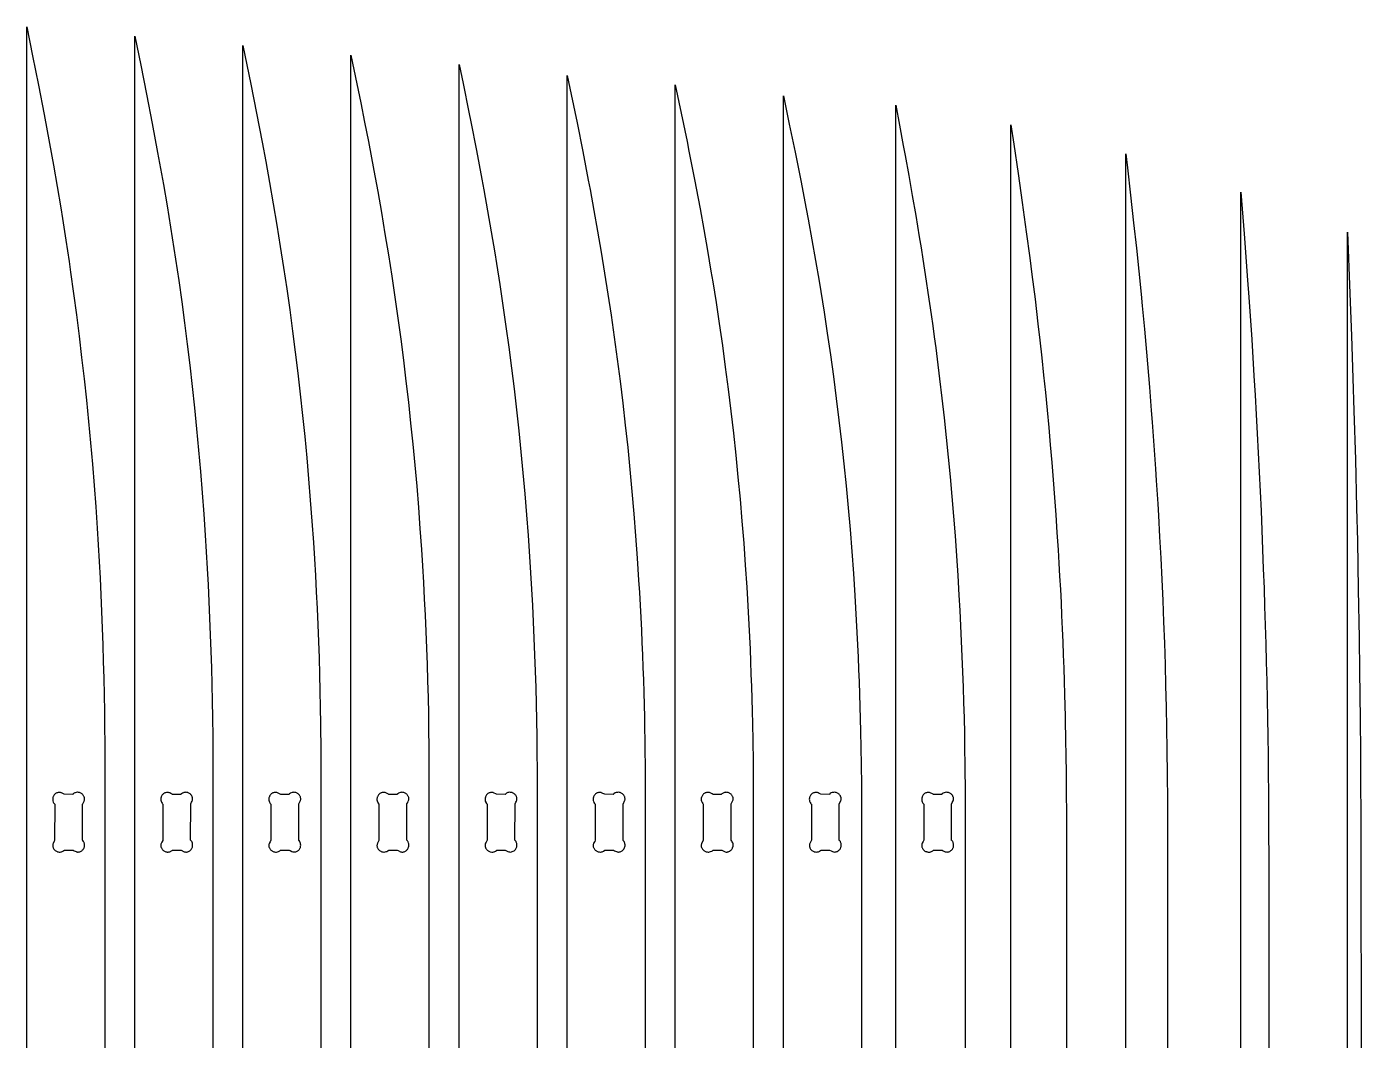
# Model space of a CAD drawing. Extents: x -1558 to 498, y -659 to 1005.
# Drawn here: x -456.2 to -169.1, y 770.1 to 988.2 of the extents above; entities that cross this region are included whole.
import ezdxf

# ---------------------------------------------------------------- set-up
doc = ezdxf.new("R2010")
doc.units = 0
doc.layers.add('SECTIONCUTEDGES', color=18, linetype='CONTINUOUS')

msp = doc.modelspace()

# ---------------------------------------------------------------- linework, layer by layer
at = {"layer": 'SECTIONCUTEDGES'}
for points in [[(-456.17, 552.05), (-456.17, 988.21), (-454.9, 981.93), (-453.65, 975.64), (-452.44, 969.35), (-451.26, 963.05), (-450.43, 958.45), (-449.63, 953.84), (-448.86, 949.23), (-448.49, 946.92), (-447.76, 942.3), (-447.07, 937.67), (-446.73, 935.36), (-446.09, 930.79), (-445.48, 926.22), (-444.9, 921.64), (-444.35, 917.06), (-443.83, 912.48), (-443.34, 907.89), (-442.87, 903.3), (-442.44, 898.71), (-442.04, 894.11), (-441.67, 889.52), (-441.33, 884.92), (-441.02, 880.31), (-440.8, 876.73), (-440.59, 873.15), (-440.4, 869.57), (-440.23, 865.99), (-440.07, 862.4), (-439.93, 858.82), (-439.8, 855.24), (-439.7, 851.65), (-439.6, 848.06), (-439.53, 844.48), (-439.47, 840.89), (-439.42, 837.31), (-439.4, 834.26), (-439.39, 705.13)], [(-432.92, 552.05), (-432.92, 986.17), (-431.65, 979.93), (-430.4, 973.67), (-429.19, 967.41), (-428.01, 961.14), (-427.59, 958.85), (-426.78, 954.26), (-425.99, 949.67), (-425.61, 947.38), (-424.87, 942.78), (-424.51, 940.48), (-423.82, 935.88), (-423.48, 933.57), (-422.84, 929.03), (-422.23, 924.48), (-421.65, 919.92), (-421.1, 915.36), (-420.58, 910.8), (-420.09, 906.23), (-419.62, 901.67), (-419.19, 897.09), (-418.79, 892.52), (-418.42, 887.94), (-418.08, 883.36), (-417.77, 878.78), (-417.55, 875.22), (-417.34, 871.65), (-417.15, 868.09), (-416.98, 864.52), (-416.82, 860.96), (-416.68, 857.39), (-416.55, 853.82), (-416.45, 850.25), (-416.35, 846.68), (-416.28, 843.11), (-416.22, 839.55), (-416.17, 835.43), (-416.15, 833.6), (-416.14, 704.41)], [(-409.67, 552.05), (-409.67, 984.14), (-408.4, 977.92), (-407.98, 975.85), (-406.74, 969.62), (-405.54, 963.38), (-404.76, 959.22), (-403.93, 954.66), (-403.13, 950.1), (-402.36, 945.53), (-401.62, 940.95), (-400.91, 936.37), (-400.23, 931.79), (-399.59, 927.26), (-398.98, 922.73), (-398.4, 918.2), (-397.85, 913.66), (-397.33, 909.12), (-396.84, 904.58), (-396.37, 900.03), (-395.94, 895.48), (-395.54, 890.92), (-395.17, 886.37), (-394.83, 881.81), (-394.52, 877.25), (-394.3, 873.7), (-394.09, 870.16), (-393.9, 866.61), (-393.73, 863.06), (-393.57, 859.51), (-393.43, 855.96), (-393.3, 852.41), (-393.2, 848.86), (-393.1, 845.3), (-393.03, 841.75), (-392.97, 838.2), (-392.9, 832.29), (-392.89, 703.7)], [(-386.42, 552.05), (-386.42, 982.11), (-385.15, 975.92), (-384.31, 971.79), (-383.49, 967.65), (-382.69, 963.51), (-381.51, 957.3), (-380.68, 952.77), (-379.88, 948.22), (-379.11, 943.67), (-378.37, 939.12), (-377.66, 934.56), (-376.98, 930), (-376.34, 925.5), (-375.73, 920.99), (-375.15, 916.48), (-374.6, 911.96), (-374.08, 907.44), (-373.59, 902.92), (-373.12, 898.39), (-372.69, 893.86), (-372.29, 889.33), (-371.92, 884.79), (-371.58, 880.26), (-371.27, 875.72), (-371.05, 872.19), (-370.84, 868.66), (-370.65, 865.13), (-370.48, 861.6), (-370.32, 858.06), (-370.18, 854.53), (-370.05, 850.99), (-369.95, 847.46), (-369.85, 843.92), (-369.78, 840.39), (-369.72, 836.85), (-369.67, 833.32), (-369.65, 830.32), (-369.64, 702.99)], [(-363.17, 552.05), (-363.17, 980.07), (-362.32, 975.97), (-361.06, 969.8), (-360.65, 967.74), (-359.44, 961.57), (-358.26, 955.39), (-357.84, 953.13), (-357.03, 948.61), (-356.24, 944.09), (-355.49, 939.56), (-355.12, 937.29), (-354.41, 932.75), (-353.73, 928.21), (-353.09, 923.73), (-352.48, 919.24), (-351.9, 914.75), (-351.35, 910.26), (-350.83, 905.76), (-350.34, 901.26), (-349.88, 896.75), (-349.44, 892.25), (-349.04, 887.73), (-348.67, 883.22), (-348.33, 878.71), (-348.02, 874.19), (-347.8, 870.68), (-347.59, 867.16), (-347.4, 863.65), (-347.23, 860.13), (-347.07, 856.62), (-346.93, 853.1), (-346.81, 849.58), (-346.7, 846.06), (-346.6, 842.54), (-346.53, 839.02), (-346.47, 835.51), (-346.42, 831.45), (-346.39, 828.72), (-346.39, 702.27)], [(-339.92, 552.05), (-339.92, 977.72), (-339.07, 973.64), (-337.81, 967.5), (-336.59, 961.36), (-335.4, 955.22), (-335.01, 953.17), (-334.18, 948.68), (-333.38, 944.18), (-332.61, 939.68), (-331.87, 935.17), (-331.16, 930.66), (-330.48, 926.14), (-329.8, 921.41), (-329.16, 916.68), (-328.55, 911.94), (-327.97, 907.19), (-327.42, 902.45), (-326.91, 897.69), (-326.43, 892.94), (-325.99, 888.18), (-325.58, 883.42), (-325.21, 878.65), (-324.86, 873.89), (-324.55, 869.12), (-324.4, 866.44), (-324.25, 863.76), (-324.11, 861.08), (-323.97, 858.4), (-323.85, 855.72), (-323.74, 853.03), (-323.64, 850.35), (-323.54, 847.67), (-323.46, 844.99), (-323.39, 842.3), (-323.32, 839.62), (-323.19, 832.33), (-323.16, 829.31), (-323.15, 827.9), (-323.15, 701.45)], [(-316.68, 552.05), (-316.68, 975.69), (-315.4, 969.59), (-314.15, 963.48), (-313.74, 961.44), (-312.54, 955.33), (-311.76, 951.25), (-311.34, 949.02), (-310.53, 944.54), (-309.74, 940.07), (-308.99, 935.58), (-308.62, 933.34), (-307.91, 928.85), (-307.23, 924.36), (-306.55, 919.65), (-305.91, 914.94), (-305.3, 910.22), (-304.72, 905.5), (-304.17, 900.77), (-303.66, 896.04), (-303.19, 891.31), (-302.74, 886.57), (-302.33, 881.84), (-301.96, 877.09), (-301.61, 872.35), (-301.3, 867.6), (-301.15, 864.94), (-301, 862.27), (-300.86, 859.6), (-300.72, 856.93), (-300.6, 854.27), (-300.49, 851.6), (-300.39, 848.93), (-300.3, 846.26), (-300.21, 843.59), (-300.14, 840.92), (-300.07, 838.25), (-300, 834.66), (-299.93, 830.08), (-299.91, 827.98), (-299.9, 825.89), (-299.9, 700.73)], [(-293.43, 552.05), (-293.43, 973.33), (-292.15, 967.27), (-290.9, 961.19), (-289.69, 955.11), (-288.51, 949.03), (-288.09, 946.81), (-287.28, 942.36), (-286.49, 937.91), (-285.74, 933.45), (-285.37, 931.22), (-284.66, 926.76), (-283.98, 922.29), (-283.3, 917.61), (-282.66, 912.92), (-282.05, 908.23), (-281.47, 903.53), (-280.92, 898.83), (-280.41, 894.13), (-279.94, 889.43), (-279.49, 884.72), (-279.08, 880), (-278.71, 875.29), (-278.36, 870.57), (-278.05, 865.85), (-277.9, 863.2), (-277.75, 860.54), (-277.61, 857.89), (-277.47, 855.24), (-277.35, 852.58), (-277.24, 849.93), (-277.14, 847.28), (-277.05, 844.62), (-276.96, 841.97), (-276.89, 839.31), (-276.82, 836.66), (-276.75, 833.09), (-276.69, 829.44), (-276.65, 825.06), (-276.65, 699.91)], [(-269.26, 552.05), (-269.26, 971.3), (-268.44, 966.99), (-267.64, 962.67), (-267.24, 960.51), (-266.47, 956.19), (-265.71, 951.87), (-264.96, 947.55), (-264.2, 943), (-263.81, 940.61), (-263.43, 938.22), (-263.05, 935.84), (-262.69, 933.45), (-262.33, 931.05), (-261.98, 928.66), (-261.64, 926.27), (-261.3, 923.87), (-260.98, 921.48), (-260.66, 919.08), (-260.35, 916.68), (-259.82, 912.47), (-259.32, 908.25), (-258.85, 904.03), (-258.4, 899.8), (-257.97, 895.57), (-257.56, 891.34), (-257.19, 887.11), (-256.83, 882.88), (-256.5, 878.64), (-256.2, 874.4), (-255.92, 870.16), (-255.66, 865.92), (-255.48, 862.62), (-255.31, 859.32), (-255.15, 856.01), (-255.01, 852.71), (-254.88, 849.4), (-254.76, 846.09), (-254.66, 842.79), (-254.57, 839.48), (-254.49, 836.17), (-254.43, 832.86), (-254.38, 829.55), (-254.32, 823.05), (-254.32, 698.55)], [(-244.51, 552.05), (-244.51, 967.09), (-243.87, 962.91), (-242.94, 956.64), (-242.04, 950.36), (-241.17, 944.08), (-240.41, 938.45), (-239.95, 934.91), (-239.29, 929.6), (-238.66, 924.29), (-238.25, 920.74), (-237.84, 916.99), (-237.44, 913.24), (-237.06, 909.48), (-236.69, 905.73), (-236.34, 901.97), (-236.01, 898.21), (-235.69, 894.45), (-235.38, 890.69), (-235.1, 886.92), (-234.82, 883.16), (-234.57, 879.39), (-234.33, 875.62), (-234.16, 872.8), (-234, 869.98), (-233.85, 867.15), (-233.7, 864.33), (-233.57, 861.5), (-233.44, 858.68), (-233.33, 855.85), (-233.22, 853.03), (-233.12, 850.2), (-233.03, 847.37), (-232.94, 844.55), (-232.83, 839.8), (-232.71, 834.02), (-232.67, 832.1), (-232.6, 826.89), (-232.57, 821.97), (-232.56, 820.33), (-232.56, 697.72)], [(-219.77, 556.14), (-219.77, 960.82), (-219.42, 957.86), (-218.74, 951.95), (-218.09, 946.03), (-217.5, 940.59), (-216.99, 935.61), (-216.49, 930.63), (-216.25, 928.14), (-215.78, 923.16), (-215.34, 918.18), (-214.91, 913.19), (-214.7, 910.68), (-214.3, 905.65), (-214.11, 903.14), (-213.74, 898.11), (-213.39, 893.08), (-213.23, 890.57), (-212.91, 885.54), (-212.76, 883.02), (-212.5, 878.45), (-212.26, 873.88), (-212.04, 869.3), (-211.83, 864.73), (-211.65, 860.15), (-211.48, 855.58), (-211.33, 851), (-211.2, 846.43), (-211.09, 841.85), (-211, 837.27), (-210.92, 832.69), (-210.86, 827.21), (-210.82, 821.84), (-210.8, 817.72), (-210.8, 698.17)], [(-195.02, 560.02), (-195.02, 952.64), (-194.31, 943.64), (-193.57, 933.67), (-193.31, 930.02), (-192.69, 920.9), (-192.21, 913.1), (-191.96, 908.95), (-191.73, 904.8), (-191.5, 900.66), (-191.28, 896.51), (-191.08, 892.35), (-190.88, 888.2), (-190.69, 884.05), (-190.52, 879.9), (-190.35, 875.75), (-190.19, 871.59), (-190.04, 867.44), (-189.91, 863.45), (-189.78, 859.45), (-189.67, 855.45), (-189.56, 851.46), (-189.47, 847.46), (-189.38, 843.46), (-189.31, 839.47), (-189.24, 835.47), (-189.18, 831.47), (-189.14, 827.47), (-189.1, 823.48), (-189.07, 819.48), (-189.05, 814.54), (-189.03, 809.61), (-188.99, 763.61)], [(-172.12, 567.28), (-172.12, 944.03), (-171.58, 930.82), (-171.24, 921.7), (-170.93, 912.57), (-170.7, 905.58), (-170.4, 895.09), (-170.13, 884.61), (-169.97, 877.61), (-169.76, 867.12), (-169.58, 856.63), (-169.48, 849.64), (-169.36, 839.15), (-169.3, 832.15), (-169.26, 826.02), (-169.23, 818.12), (-169.12, 759.6)]]:
    msp.add_lwpolyline(points, dxfattribs=at)
for points in [[(-450.57, 812.19), (-450.58, 812.05), (-450.58, 811.91), (-450.55, 811.78), (-450.51, 811.64), (-450.46, 811.51), (-450.39, 811.38), (-450.31, 811.26), (-450.23, 811.15), (-450.13, 811.05), (-450.02, 810.95), (-449.9, 810.87), (-449.78, 810.8), (-449.65, 810.74), (-449.52, 810.69), (-449.38, 810.66), (-449.16, 810.63), (-449.01, 810.63), (-448.79, 810.66), (-448.72, 810.67), (-448.41, 810.79), (-448.16, 810.95), (-448.06, 811.06), (-448.03, 811.07), (-446.25, 811.06), (-446.2, 811.04), (-445.97, 810.93), (-445.55, 810.72), (-445.43, 810.67), (-445.3, 810.65), (-445.23, 810.64), (-445.1, 810.64), (-444.96, 810.65), (-444.75, 810.71), (-444.6, 810.76), (-444.46, 810.84), (-444.33, 810.92), (-444.27, 810.97), (-444.15, 811.08), (-444.04, 811.21), (-443.94, 811.35), (-443.9, 811.43), (-443.82, 811.59), (-443.77, 811.76), (-443.73, 811.94), (-443.72, 812.03), (-443.72, 812.2), (-443.74, 812.38), (-443.78, 812.55), (-443.84, 812.71), (-443.87, 812.79), (-443.96, 812.94), (-444.07, 813.09), (-444.16, 813.18), (-444.16, 820.93), (-444.13, 821.02), (-443.98, 821.32), (-443.84, 821.6), (-443.81, 821.66), (-443.76, 821.79), (-443.74, 821.93), (-443.73, 822.07), (-443.73, 822.14), (-443.74, 822.27), (-443.8, 822.48), (-443.85, 822.61), (-443.92, 822.74), (-444, 822.86), (-444.09, 822.97), (-444.18, 823.07), (-444.29, 823.16), (-444.41, 823.25), (-444.53, 823.32), (-444.66, 823.38), (-444.79, 823.42), (-445, 823.47), (-445.22, 823.49), (-445.3, 823.49), (-445.52, 823.46), (-445.73, 823.4), (-445.83, 823.36), (-446.09, 823.21), (-446.2, 823.12), (-446.24, 823.07), (-446.27, 823.05), (-448.08, 823.06), (-448.42, 823.23), (-448.7, 823.38), (-448.76, 823.4), (-448.89, 823.45), (-449.03, 823.47), (-449.17, 823.48), (-449.3, 823.48), (-449.44, 823.45), (-449.58, 823.41), (-449.71, 823.36), (-449.84, 823.29), (-449.95, 823.21), (-450.07, 823.13), (-450.17, 823.03), (-450.26, 822.92), (-450.34, 822.8), (-450.42, 822.68), (-450.48, 822.55), (-450.52, 822.42), (-450.57, 822.21), (-450.58, 822.06), (-450.58, 821.84), (-450.54, 821.62), (-450.46, 821.38), (-450.39, 821.24), (-450.27, 821.06), (-450.22, 821.01), (-450.16, 820.96), (-450.15, 820.93), (-450.18, 813.1), (-450.24, 812.97), (-450.5, 812.46), (-450.55, 812.32)], [(-420.48, 812.28), (-420.52, 812.52), (-420.6, 812.75), (-420.67, 812.88), (-420.91, 813.18), (-420.88, 821.02), (-420.71, 821.37), (-420.59, 821.6), (-420.56, 821.66), (-420.51, 821.79), (-420.5, 821.86), (-420.48, 822), (-420.48, 822.14), (-420.49, 822.27), (-420.55, 822.48), (-420.6, 822.61), (-420.67, 822.74), (-420.75, 822.86), (-420.84, 822.97), (-420.93, 823.07), (-421.04, 823.16), (-421.16, 823.25), (-421.28, 823.32), (-421.41, 823.38), (-421.54, 823.42), (-421.75, 823.47), (-421.97, 823.49), (-422.12, 823.48), (-422.34, 823.44), (-422.48, 823.4), (-422.69, 823.31), (-422.9, 823.17), (-423, 823.06), (-423.02, 823.05), (-424.8, 823.05), (-424.85, 823.07), (-425.17, 823.23), (-425.39, 823.34), (-425.51, 823.4), (-425.64, 823.45), (-425.78, 823.47), (-425.85, 823.48), (-425.99, 823.48), (-426.12, 823.47), (-426.33, 823.41), (-426.46, 823.36), (-426.59, 823.29), (-426.7, 823.21), (-426.82, 823.13), (-426.92, 823.03), (-427.01, 822.92), (-427.09, 822.8), (-427.17, 822.68), (-427.23, 822.55), (-427.27, 822.42), (-427.32, 822.21), (-427.34, 821.99), (-427.32, 821.77), (-427.27, 821.55), (-427.21, 821.38), (-427.06, 821.12), (-426.97, 821.01), (-426.9, 820.94), (-426.9, 813.17), (-426.92, 813.12), (-427.1, 812.75), (-427.25, 812.46), (-427.3, 812.32), (-427.32, 812.19), (-427.33, 812.05), (-427.33, 811.91), (-427.32, 811.84), (-427.26, 811.64), (-427.21, 811.51), (-427.14, 811.38), (-427.06, 811.26), (-426.98, 811.15), (-426.88, 811.05), (-426.77, 810.95), (-426.65, 810.87), (-426.53, 810.8), (-426.4, 810.74), (-426.27, 810.69), (-426.06, 810.65), (-425.98, 810.64), (-425.76, 810.63), (-425.62, 810.65), (-425.4, 810.69), (-425.23, 810.76), (-425.16, 810.79), (-425, 810.88), (-424.86, 810.99), (-424.81, 811.06), (-424.78, 811.07), (-423.03, 811.07), (-422.94, 811.04), (-422.3, 810.71), (-422.23, 810.69), (-422.1, 810.65), (-421.96, 810.64), (-421.82, 810.63), (-421.69, 810.65), (-421.48, 810.71), (-421.35, 810.76), (-421.23, 810.83), (-421.11, 810.9), (-420.99, 810.99), (-420.89, 811.09), (-420.8, 811.2), (-420.72, 811.31), (-420.64, 811.44), (-420.59, 811.57), (-420.54, 811.7), (-420.48, 812.1)], [(-403.89, 811.38), (-403.81, 811.26), (-403.73, 811.15), (-403.63, 811.05), (-403.52, 810.95), (-403.4, 810.87), (-403.28, 810.8), (-403.15, 810.74), (-403.02, 810.69), (-402.88, 810.66), (-402.66, 810.63), (-402.44, 810.64), (-402.22, 810.67), (-401.98, 810.76), (-401.75, 810.88), (-401.59, 811.02), (-401.57, 811.05), (-401.54, 811.07), (-399.72, 811.05), (-399.52, 810.96), (-399.14, 810.76), (-398.93, 810.68), (-398.78, 810.65), (-398.54, 810.65), (-398.41, 810.66), (-398.29, 810.69), (-398.13, 810.75), (-398, 810.82), (-397.88, 810.89), (-397.77, 810.97), (-397.67, 811.06), (-397.58, 811.17), (-397.5, 811.28), (-397.42, 811.39), (-397.36, 811.52), (-397.31, 811.64), (-397.27, 811.78), (-397.25, 811.91), (-397.23, 812.12), (-397.25, 812.32), (-397.29, 812.53), (-397.32, 812.63), (-397.4, 812.82), (-397.45, 812.91), (-397.57, 813.09), (-397.64, 813.15), (-397.66, 813.19), (-397.63, 821.02), (-397.34, 821.6), (-397.28, 821.73), (-397.26, 821.79), (-397.24, 821.93), (-397.23, 822.07), (-397.23, 822.14), (-397.25, 822.27), (-397.3, 822.48), (-397.35, 822.61), (-397.42, 822.74), (-397.5, 822.86), (-397.59, 822.97), (-397.68, 823.07), (-397.79, 823.16), (-397.91, 823.25), (-398.03, 823.32), (-398.16, 823.38), (-398.29, 823.42), (-398.5, 823.47), (-398.72, 823.49), (-398.87, 823.48), (-399.09, 823.44), (-399.4, 823.33), (-399.62, 823.19), (-399.7, 823.13), (-399.74, 823.07), (-399.78, 823.05), (-401.53, 823.05), (-401.62, 823.08), (-402.26, 823.4), (-402.39, 823.45), (-402.53, 823.47), (-402.67, 823.48), (-402.81, 823.48), (-402.94, 823.45), (-403.08, 823.41), (-403.21, 823.36), (-403.34, 823.29), (-403.45, 823.21), (-403.57, 823.13), (-403.67, 823.03), (-403.76, 822.92), (-403.85, 822.8), (-403.92, 822.68), (-403.98, 822.55), (-404.02, 822.42), (-404.06, 822.28), (-404.08, 822.06), (-404.08, 821.84), (-404.07, 821.77), (-404.02, 821.55), (-403.95, 821.34), (-403.79, 821.09), (-403.66, 820.95), (-403.65, 820.94), (-403.65, 813.18), (-403.8, 812.84), (-404, 812.46), (-404.03, 812.39), (-404.06, 812.26), (-404.08, 812.12), (-404.08, 811.98), (-404.07, 811.84), (-404.01, 811.64), (-403.96, 811.51)], [(-380.64, 811.38), (-380.56, 811.26), (-380.48, 811.15), (-380.38, 811.05), (-380.27, 810.95), (-380.15, 810.87), (-380.03, 810.8), (-379.9, 810.74), (-379.77, 810.69), (-379.56, 810.65), (-379.34, 810.63), (-379.26, 810.63), (-379.04, 810.66), (-378.83, 810.72), (-378.73, 810.76), (-378.47, 810.91), (-378.37, 810.98), (-378.32, 811.05), (-378.28, 811.07), (-376.47, 811.05), (-376.31, 810.98), (-375.8, 810.71), (-375.67, 810.67), (-375.6, 810.65), (-375.46, 810.64), (-375.33, 810.63), (-375.26, 810.64), (-375.12, 810.67), (-374.98, 810.71), (-374.85, 810.76), (-374.73, 810.83), (-374.61, 810.9), (-374.49, 810.99), (-374.39, 811.09), (-374.3, 811.2), (-374.22, 811.31), (-374.14, 811.44), (-374.09, 811.57), (-374.04, 811.7), (-373.99, 811.91), (-373.98, 812.14), (-374, 812.37), (-374.03, 812.52), (-374.13, 812.8), (-374.21, 812.93), (-374.29, 813.04), (-374.41, 813.18), (-374.41, 820.95), (-374.39, 821), (-374.23, 821.32), (-374.09, 821.6), (-374.03, 821.73), (-374, 821.86), (-373.98, 822), (-373.98, 822.14), (-373.98, 822.21), (-374.01, 822.34), (-374.05, 822.48), (-374.1, 822.61), (-374.17, 822.74), (-374.25, 822.86), (-374.34, 822.97), (-374.43, 823.07), (-374.54, 823.16), (-374.66, 823.25), (-374.78, 823.32), (-374.91, 823.38), (-375.04, 823.42), (-375.25, 823.47), (-375.47, 823.49), (-375.62, 823.48), (-375.77, 823.46), (-375.98, 823.4), (-376.22, 823.3), (-376.37, 823.19), (-376.44, 823.13), (-376.5, 823.07), (-376.52, 823.05), (-378.29, 823.05), (-378.35, 823.07), (-378.95, 823.38), (-379.08, 823.43), (-379.21, 823.46), (-379.28, 823.47), (-379.42, 823.48), (-379.56, 823.48), (-379.69, 823.45), (-379.83, 823.41), (-379.96, 823.36), (-380.09, 823.29), (-380.21, 823.21), (-380.32, 823.13), (-380.42, 823.03), (-380.51, 822.92), (-380.6, 822.8), (-380.67, 822.68), (-380.73, 822.55), (-380.77, 822.42), (-380.82, 822.21), (-380.83, 822.06), (-380.83, 821.84), (-380.79, 821.62), (-380.68, 821.31), (-380.63, 821.21), (-380.42, 820.97), (-380.4, 820.94), (-380.41, 813.15), (-380.43, 813.1), (-380.55, 812.84), (-380.72, 812.52), (-380.75, 812.46), (-380.8, 812.32), (-380.82, 812.19), (-380.83, 812.05), (-380.83, 811.98), (-380.82, 811.84), (-380.76, 811.64), (-380.71, 811.51)], [(-352.67, 810.77), (-352.49, 810.69), (-352.3, 810.65), (-352.11, 810.64), (-351.91, 810.66), (-351.72, 810.72), (-351.53, 810.8), (-351.36, 810.91), (-351.2, 811.03), (-351.06, 811.18), (-350.95, 811.35), (-350.87, 811.49), (-350.81, 811.63), (-350.77, 811.78), (-350.74, 811.94), (-350.73, 812.01), (-350.72, 812.17), (-350.73, 812.32), (-350.76, 812.47), (-350.8, 812.62), (-350.86, 812.76), (-350.93, 812.9), (-351.02, 813.02), (-351.09, 813.11), (-351.14, 813.14), (-351.16, 813.19), (-351.13, 821.02), (-350.96, 821.37), (-350.84, 821.6), (-350.81, 821.66), (-350.76, 821.79), (-350.74, 821.93), (-350.73, 822.07), (-350.74, 822.21), (-350.76, 822.34), (-350.8, 822.48), (-350.85, 822.61), (-350.92, 822.74), (-351, 822.86), (-351.09, 822.97), (-351.18, 823.07), (-351.29, 823.16), (-351.41, 823.25), (-351.53, 823.32), (-351.66, 823.38), (-351.79, 823.42), (-352, 823.47), (-352.08, 823.48), (-352.3, 823.49), (-352.52, 823.46), (-352.66, 823.43), (-352.94, 823.31), (-353.12, 823.19), (-353.27, 823.05), (-355.09, 823.07), (-355.76, 823.4), (-355.83, 823.43), (-355.96, 823.46), (-356.1, 823.48), (-356.24, 823.48), (-356.31, 823.48), (-356.44, 823.45), (-356.58, 823.41), (-356.71, 823.36), (-356.84, 823.29), (-356.96, 823.21), (-357.07, 823.13), (-357.17, 823.03), (-357.26, 822.92), (-357.35, 822.8), (-357.42, 822.68), (-357.48, 822.55), (-357.52, 822.42), (-357.57, 822.21), (-357.59, 821.99), (-357.57, 821.77), (-357.53, 821.55), (-357.45, 821.34), (-357.41, 821.28), (-357.27, 821.06), (-357.15, 820.94), (-357.15, 813.17), (-357.35, 812.75), (-357.47, 812.52), (-357.53, 812.39), (-357.55, 812.32), (-357.57, 812.19), (-357.58, 812.05), (-357.58, 811.98), (-357.57, 811.84), (-357.51, 811.64), (-357.46, 811.51), (-357.39, 811.38), (-357.31, 811.26), (-357.23, 811.15), (-357.13, 811.05), (-357.02, 810.95), (-356.9, 810.87), (-356.78, 810.8), (-356.65, 810.74), (-356.52, 810.69), (-356.38, 810.66), (-356.16, 810.63), (-355.94, 810.64), (-355.72, 810.67), (-355.65, 810.69), (-355.48, 810.76), (-355.31, 810.84), (-355.13, 810.98), (-355.07, 811.05), (-355.03, 811.07), (-353.26, 811.06), (-353.11, 811)], [(-334.06, 811.26), (-333.98, 811.15), (-333.88, 811.05), (-333.77, 810.95), (-333.65, 810.87), (-333.53, 810.8), (-333.4, 810.74), (-333.27, 810.69), (-333.06, 810.65), (-332.84, 810.63), (-332.76, 810.63), (-332.54, 810.66), (-332.4, 810.69), (-332.13, 810.8), (-331.85, 811.01), (-331.83, 811.04), (-331.79, 811.07), (-330.01, 811.06), (-329.96, 811.05), (-329.72, 810.93), (-329.3, 810.72), (-329.18, 810.67), (-329.05, 810.65), (-328.91, 810.63), (-328.78, 810.64), (-328.65, 810.66), (-328.5, 810.71), (-328.35, 810.76), (-328.21, 810.84), (-328.08, 810.92), (-327.96, 811.02), (-327.85, 811.14), (-327.74, 811.28), (-327.65, 811.43), (-327.57, 811.59), (-327.52, 811.76), (-327.48, 811.94), (-327.47, 812.12), (-327.47, 812.2), (-327.49, 812.38), (-327.53, 812.55), (-327.59, 812.71), (-327.67, 812.87), (-327.76, 813.01), (-327.86, 813.12), (-327.9, 813.15), (-327.91, 813.19), (-327.9, 820.98), (-327.84, 821.11), (-327.56, 821.66), (-327.53, 821.73), (-327.5, 821.86), (-327.48, 822), (-327.48, 822.07), (-327.49, 822.21), (-327.5, 822.27), (-327.55, 822.48), (-327.6, 822.61), (-327.67, 822.74), (-327.75, 822.86), (-327.84, 822.97), (-327.93, 823.07), (-328.04, 823.16), (-328.16, 823.25), (-328.28, 823.32), (-328.41, 823.38), (-328.54, 823.42), (-328.68, 823.46), (-328.9, 823.49), (-329.12, 823.48), (-329.2, 823.47), (-329.41, 823.43), (-329.62, 823.35), (-329.87, 823.19), (-329.96, 823.12), (-329.98, 823.08), (-330.02, 823.05), (-331.81, 823.06), (-332.22, 823.25), (-332.51, 823.4), (-332.64, 823.45), (-332.78, 823.47), (-332.92, 823.48), (-333.06, 823.48), (-333.19, 823.45), (-333.33, 823.41), (-333.46, 823.36), (-333.59, 823.29), (-333.71, 823.21), (-333.82, 823.13), (-333.92, 823.03), (-334.01, 822.92), (-334.1, 822.8), (-334.17, 822.68), (-334.23, 822.55), (-334.27, 822.42), (-334.32, 822.21), (-334.33, 822.06), (-334.33, 821.84), (-334.31, 821.69), (-334.28, 821.55), (-334.18, 821.31), (-334.04, 821.09), (-333.98, 821.01), (-333.91, 820.96), (-333.9, 820.93), (-333.91, 813.16), (-334.01, 812.92), (-334.23, 812.52), (-334.28, 812.39), (-334.31, 812.26), (-334.33, 812.12), (-334.33, 812.05), (-334.33, 811.91), (-334.3, 811.78), (-334.26, 811.64), (-334.21, 811.51), (-334.14, 811.38)], [(-310.81, 811.26), (-310.73, 811.15), (-310.63, 811.05), (-310.52, 810.95), (-310.4, 810.87), (-310.28, 810.8), (-310.15, 810.74), (-310.02, 810.69), (-309.81, 810.65), (-309.59, 810.63), (-309.44, 810.64), (-309.29, 810.66), (-309.08, 810.72), (-308.81, 810.84), (-308.69, 810.93), (-308.6, 811.01), (-308.57, 811.05), (-308.53, 811.07), (-306.69, 811.04), (-306.39, 810.89), (-306.12, 810.74), (-305.93, 810.67), (-305.74, 810.64), (-305.54, 810.64), (-305.42, 810.66), (-305.28, 810.69), (-305.16, 810.74), (-305.04, 810.8), (-304.92, 810.86), (-304.81, 810.94), (-304.71, 811.03), (-304.61, 811.13), (-304.53, 811.23), (-304.45, 811.34), (-304.38, 811.46), (-304.33, 811.58), (-304.29, 811.71), (-304.25, 811.87), (-304.23, 812.03), (-304.23, 812.11), (-304.23, 812.27), (-304.25, 812.43), (-304.29, 812.59), (-304.4, 812.85), (-304.49, 812.99), (-304.66, 813.18), (-304.66, 820.94), (-304.63, 821.02), (-304.49, 821.32), (-304.34, 821.6), (-304.28, 821.73), (-304.25, 821.86), (-304.23, 822), (-304.23, 822.14), (-304.25, 822.27), (-304.3, 822.48), (-304.35, 822.61), (-304.42, 822.74), (-304.5, 822.86), (-304.59, 822.97), (-304.68, 823.07), (-304.79, 823.16), (-304.91, 823.25), (-305.03, 823.32), (-305.16, 823.38), (-305.29, 823.42), (-305.5, 823.47), (-305.58, 823.48), (-305.8, 823.49), (-305.87, 823.48), (-306.09, 823.44), (-306.4, 823.33), (-306.65, 823.17), (-306.77, 823.05), (-308.54, 823.05), (-308.75, 823.14), (-309.2, 823.38), (-309.33, 823.43), (-309.46, 823.46), (-309.6, 823.48), (-309.67, 823.48), (-309.81, 823.48), (-309.94, 823.45), (-310.08, 823.41), (-310.21, 823.36), (-310.34, 823.29), (-310.46, 823.21), (-310.57, 823.13), (-310.67, 823.03), (-310.76, 822.92), (-310.85, 822.8), (-310.92, 822.68), (-310.98, 822.55), (-311.02, 822.42), (-311.07, 822.21), (-311.09, 821.99), (-311.07, 821.77), (-311.03, 821.55), (-310.91, 821.28), (-310.77, 821.06), (-310.66, 820.95), (-310.65, 820.93), (-310.65, 813.18), (-310.67, 813.11), (-311, 812.46), (-311.05, 812.32), (-311.07, 812.19), (-311.08, 812.12), (-311.08, 811.98), (-311.07, 811.84), (-311.01, 811.64), (-310.96, 811.51), (-310.89, 811.38)], [(-287.75, 812.46), (-287.8, 812.32), (-287.81, 812.26), (-287.83, 812.12), (-287.83, 811.98), (-287.82, 811.84), (-287.76, 811.64), (-287.71, 811.51), (-287.64, 811.38), (-287.56, 811.26), (-287.48, 811.15), (-287.38, 811.05), (-287.27, 810.95), (-287.15, 810.87), (-287.03, 810.8), (-286.9, 810.74), (-286.77, 810.69), (-286.56, 810.65), (-286.34, 810.63), (-286.12, 810.65), (-285.9, 810.69), (-285.73, 810.76), (-285.63, 810.8), (-285.41, 810.95), (-285.36, 811), (-285.33, 811.04), (-285.28, 811.07), (-283.53, 811.07), (-283.14, 810.89), (-282.82, 810.72), (-282.66, 810.67), (-282.61, 810.66), (-282.44, 810.64), (-282.27, 810.65), (-282.07, 810.69), (-281.89, 810.75), (-281.82, 810.78), (-281.65, 810.88), (-281.54, 810.96), (-281.46, 811.03), (-281.37, 811.11), (-281.3, 811.2), (-281.23, 811.29), (-281.17, 811.39), (-281.12, 811.49), (-281.07, 811.6), (-281.03, 811.71), (-281.01, 811.82), (-280.99, 811.93), (-280.97, 812.05), (-280.97, 812.16), (-280.98, 812.33), (-281.01, 812.49), (-281.06, 812.65), (-281.1, 812.73), (-281.17, 812.88), (-281.26, 813.02), (-281.32, 813.09), (-281.39, 813.14), (-281.41, 813.18), (-281.4, 820.98), (-281.06, 821.66), (-281.03, 821.73), (-281, 821.86), (-280.98, 822), (-280.98, 822.14), (-281, 822.27), (-281.05, 822.48), (-281.11, 822.61), (-281.17, 822.74), (-281.25, 822.86), (-281.34, 822.97), (-281.43, 823.07), (-281.54, 823.16), (-281.66, 823.25), (-281.78, 823.32), (-281.91, 823.38), (-282.04, 823.42), (-282.18, 823.46), (-282.4, 823.49), (-282.62, 823.48), (-282.7, 823.47), (-282.91, 823.43), (-283.12, 823.35), (-283.34, 823.21), (-283.46, 823.11), (-283.5, 823.06), (-283.52, 823.05), (-285.33, 823.06), (-285.72, 823.25), (-285.95, 823.38), (-286.08, 823.43), (-286.21, 823.46), (-286.35, 823.48), (-286.49, 823.48), (-286.56, 823.48), (-286.69, 823.45), (-286.83, 823.41), (-286.96, 823.36), (-287.09, 823.29), (-287.21, 823.21), (-287.32, 823.13), (-287.42, 823.03), (-287.51, 822.92), (-287.6, 822.8), (-287.67, 822.68), (-287.73, 822.55), (-287.77, 822.42), (-287.82, 822.21), (-287.84, 821.99), (-287.82, 821.77), (-287.78, 821.55), (-287.66, 821.28), (-287.52, 821.06), (-287.41, 820.95), (-287.4, 820.93), (-287.4, 813.17), (-287.51, 812.92)], [(-263.21, 811.05), (-263.12, 810.98), (-262.97, 810.86), (-262.83, 810.78), (-262.67, 810.72), (-262.6, 810.69), (-262.43, 810.65), (-262.27, 810.63), (-262.11, 810.63), (-261.95, 810.64), (-261.79, 810.67), (-261.71, 810.7), (-261.56, 810.75), (-261.42, 810.83), (-261.28, 810.92), (-261.22, 810.97), (-261.16, 811.04), (-261.11, 811.07), (-259.34, 811.06), (-259.29, 811.05), (-259.05, 810.93), (-258.75, 810.77), (-258.6, 810.7), (-258.44, 810.66), (-258.38, 810.65), (-258.21, 810.64), (-258.03, 810.66), (-257.84, 810.71), (-257.65, 810.78), (-257.48, 810.88), (-257.37, 810.96), (-257.29, 811.03), (-257.2, 811.11), (-257.13, 811.2), (-257.06, 811.29), (-257, 811.39), (-256.95, 811.49), (-256.9, 811.6), (-256.86, 811.71), (-256.84, 811.82), (-256.82, 811.93), (-256.8, 812.05), (-256.8, 812.24), (-256.83, 812.41), (-256.87, 812.57), (-256.93, 812.73), (-256.96, 812.8), (-257.05, 812.95), (-257.16, 813.1), (-257.23, 813.15), (-257.24, 813.19), (-257.23, 820.97), (-257.09, 821.28), (-256.89, 821.66), (-256.85, 821.79), (-256.82, 821.93), (-256.81, 822.07), (-256.82, 822.21), (-256.84, 822.34), (-256.88, 822.48), (-256.94, 822.61), (-257, 822.74), (-257.08, 822.86), (-257.17, 822.97), (-257.26, 823.07), (-257.37, 823.16), (-257.49, 823.25), (-257.61, 823.32), (-257.74, 823.38), (-257.87, 823.42), (-258.09, 823.47), (-258.16, 823.48), (-258.38, 823.49), (-258.6, 823.46), (-258.81, 823.4), (-259.05, 823.3), (-259.26, 823.14), (-259.34, 823.06), (-259.36, 823.05), (-261.13, 823.05), (-261.18, 823.07), (-261.37, 823.16), (-261.84, 823.4), (-261.97, 823.45), (-262.11, 823.47), (-262.25, 823.48), (-262.39, 823.48), (-262.52, 823.45), (-262.66, 823.41), (-262.79, 823.36), (-262.92, 823.29), (-263.04, 823.21), (-263.15, 823.13), (-263.25, 823.03), (-263.34, 822.92), (-263.43, 822.8), (-263.5, 822.68), (-263.56, 822.55), (-263.6, 822.42), (-263.65, 822.21), (-263.67, 821.99), (-263.66, 821.84), (-263.62, 821.62), (-263.56, 821.41), (-263.41, 821.15), (-263.28, 820.99), (-263.25, 820.97), (-263.23, 820.93), (-263.24, 813.16), (-263.35, 812.93), (-263.58, 812.53), (-263.63, 812.38), (-263.66, 812.23), (-263.67, 812.18), (-263.67, 812.02), (-263.66, 811.92), (-263.64, 811.81), (-263.61, 811.7), (-263.57, 811.6), (-263.53, 811.49), (-263.48, 811.4), (-263.42, 811.3), (-263.35, 811.21), (-263.28, 811.13)]]:
    msp.add_lwpolyline(points, close=True, dxfattribs=at)

doc.saveas('drawing.dxf')
